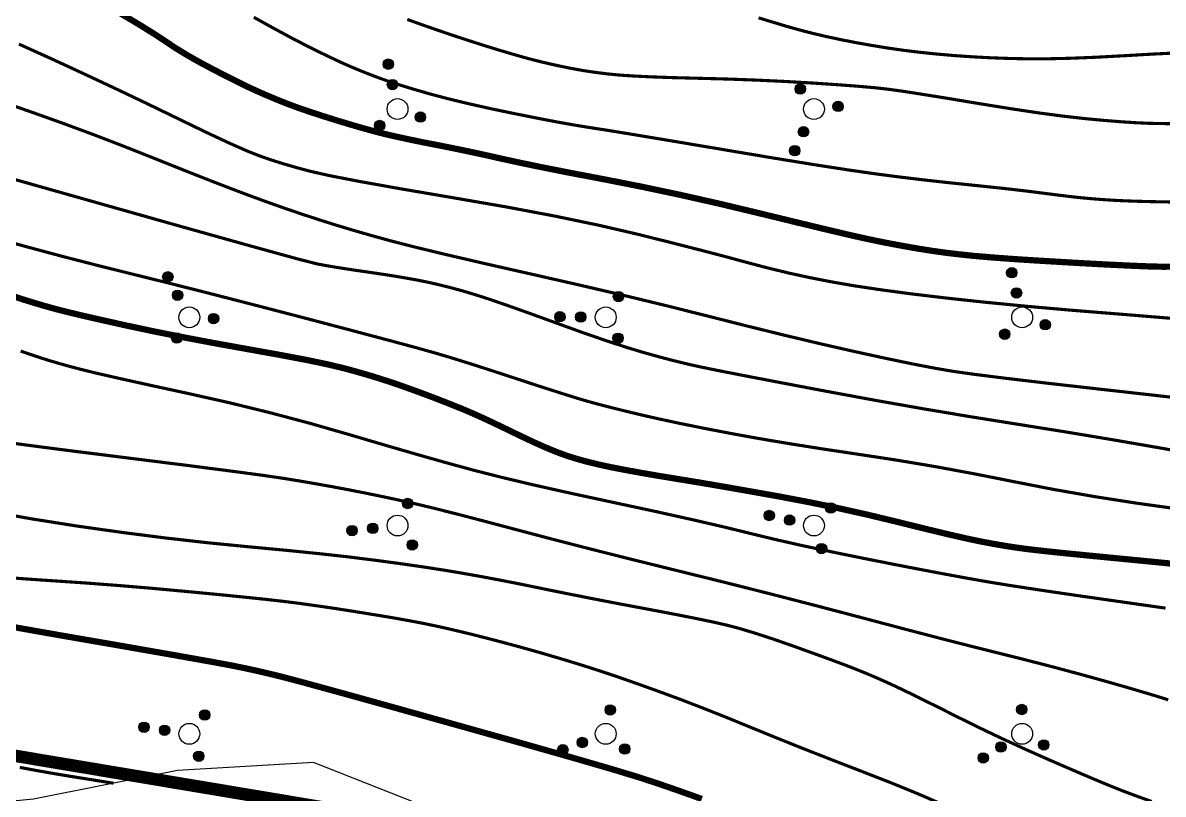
# Model space of a CAD drawing. Extents: x 396500 to 398250, y 1005980 to 1008200.
# Drawn here: x 398074.04 to 398101.42, y 1007917.59 to 1007936.11 of the extents above; entities that cross this region are included whole.
import ezdxf

# ---------------------------------------------------------------- set-up
doc = ezdxf.new("R2010")
doc.units = 0
doc.header["$LTSCALE"] = 0.5
doc.layers.get('0').update_dxf_attribs({"linetype": 'CONTINUOUS'})
doc.layers.add('ASSIST', color=7, linetype='CONTINUOUS', plot=False)
for name, color, linetype in [('DGX', 2, 'CONTINUOUS'), ('DMTZ', 3, 'CONTINUOUS'), ('ZBTZ', 3, 'CONTINUOUS'), ('用地红线', 1, 'CONTINUOUS')]:
    doc.layers.add(name, color=color, linetype=linetype)
doc.linetypes.add('10421', pattern='A,2,[150,AAA.SHX,S=1,R=0,X=0,Y=1],1e-11', length=2)
doc.linetypes.add('1161', pattern='A,0,[149,AAA.SHX,S=0.15,R=0,X=0,Y=0],-1.6', length=1.6)

# ---------------------------------------------------------------- blocks, each defined once
blk = doc.blocks.new('*U110')
at = {"linetype": 'Continuous'}
for points in [[(-0.25, 2.2), (-0.238, 2.123), (-0.238, 2.277)], [(-0.238, 2.277), (-0.202, 2.053), (-0.202, 2.347)], [(-0.202, 2.053), (-0.238, 2.277), (-0.238, 2.123)], [(-0.202, 2.347), (-0.147, 1.998), (-0.147, 2.402)], [(-0.147, 1.998), (-0.202, 2.347), (-0.202, 2.053)], [(-0.147, 2.402), (-0.077, 1.962), (-0.077, 2.438)], [(-0.077, 1.962), (-0.147, 2.402), (-0.147, 1.998)], [(-0.077, 2.438), (0, 1.95), (0, 2.45)], [(0, 1.95), (-0.077, 2.438), (-0.077, 1.962)], [(0, 2.45), (0.077, 1.962), (0.077, 2.438)], [(0.077, 1.962), (0, 2.45), (0, 1.95)], [(0.077, 2.438), (0.147, 1.998), (0.147, 2.402)], [(0.147, 1.998), (0.077, 2.438), (0.077, 1.962)], [(0.147, 2.402), (0.202, 2.053), (0.202, 2.347)], [(0.202, 2.053), (0.147, 2.402), (0.147, 1.998)], [(0.202, 2.347), (0.238, 2.123), (0.238, 2.277)], [(0.238, 2.123), (0.202, 2.347), (0.202, 2.053)], [(0.25, 2.2), (0.238, 2.277), (0.238, 2.123)]]:
    blk.add_solid(points, dxfattribs=at)
blk = doc.blocks.new('*U109')
at = {"linetype": 'Continuous'}
for points in [[(-0.25, 1.2), (-0.238, 1.123), (-0.238, 1.277)], [(-0.238, 1.277), (-0.202, 1.053), (-0.202, 1.347)], [(-0.202, 1.053), (-0.238, 1.277), (-0.238, 1.123)], [(-0.202, 1.347), (-0.147, 0.998), (-0.147, 1.402)], [(-0.147, 0.998), (-0.202, 1.347), (-0.202, 1.053)], [(-0.147, 1.402), (-0.077, 0.962), (-0.077, 1.438)], [(-0.077, 0.962), (-0.147, 1.402), (-0.147, 0.998)], [(-0.077, 1.438), (0, 0.95), (0, 1.45)], [(0, 0.95), (-0.077, 1.438), (-0.077, 0.962)], [(0, 1.45), (0.077, 0.962), (0.077, 1.438)], [(0.077, 0.962), (0, 1.45), (0, 0.95)], [(0.077, 1.438), (0.147, 0.998), (0.147, 1.402)], [(0.147, 0.998), (0.077, 1.438), (0.077, 0.962)], [(0.147, 1.402), (0.202, 1.053), (0.202, 1.347)], [(0.202, 1.053), (0.147, 1.402), (0.147, 0.998)], [(0.202, 1.347), (0.238, 1.123), (0.238, 1.277)], [(0.238, 1.123), (0.202, 1.347), (0.202, 1.053)], [(0.25, 1.2), (0.238, 1.277), (0.238, 1.123)]]:
    blk.add_solid(points, dxfattribs=at)
blk = doc.blocks.new('*U108')
at = {"linetype": 'Continuous'}
for points in [[(-1.25, -0.6), (-1.238, -0.677), (-1.238, -0.523)], [(-1.238, -0.523), (-1.202, -0.747), (-1.202, -0.453)], [(-1.202, -0.747), (-1.238, -0.523), (-1.238, -0.677)], [(-1.202, -0.453), (-1.147, -0.802), (-1.147, -0.398)], [(-1.147, -0.802), (-1.202, -0.453), (-1.202, -0.747)], [(-1.147, -0.398), (-1.077, -0.838), (-1.077, -0.362)], [(-1.077, -0.838), (-1.147, -0.398), (-1.147, -0.802)], [(-1.077, -0.362), (-1, -0.85), (-1, -0.35)], [(-1, -0.85), (-1.077, -0.362), (-1.077, -0.838)], [(-1, -0.35), (-0.923, -0.838), (-0.923, -0.362)], [(-0.923, -0.838), (-1, -0.35), (-1, -0.85)], [(-0.923, -0.362), (-0.853, -0.802), (-0.853, -0.398)], [(-0.853, -0.802), (-0.923, -0.362), (-0.923, -0.838)], [(-0.853, -0.398), (-0.798, -0.747), (-0.798, -0.453)], [(-0.798, -0.747), (-0.853, -0.398), (-0.853, -0.802)], [(-0.798, -0.453), (-0.762, -0.677), (-0.762, -0.523)], [(-0.762, -0.677), (-0.798, -0.453), (-0.798, -0.747)], [(-0.75, -0.6), (-0.762, -0.523), (-0.762, -0.677)]]:
    blk.add_solid(points, dxfattribs=at)
blk = doc.blocks.new('*U107')
at = {"linetype": 'Continuous'}
for points in [[(0.75, -0.6), (0.762, -0.677), (0.762, -0.523)], [(0.762, -0.523), (0.798, -0.747), (0.798, -0.453)], [(0.798, -0.747), (0.762, -0.523), (0.762, -0.677)], [(0.798, -0.453), (0.853, -0.802), (0.853, -0.398)], [(0.853, -0.802), (0.798, -0.453), (0.798, -0.747)], [(0.853, -0.398), (0.923, -0.838), (0.923, -0.362)], [(0.923, -0.838), (0.853, -0.398), (0.853, -0.802)], [(0.923, -0.362), (1, -0.85), (1, -0.35)], [(1, -0.85), (0.923, -0.362), (0.923, -0.838)], [(1, -0.35), (1.077, -0.838), (1.077, -0.362)], [(1.077, -0.838), (1, -0.35), (1, -0.85)], [(1.077, -0.362), (1.147, -0.802), (1.147, -0.398)], [(1.147, -0.802), (1.077, -0.362), (1.077, -0.838)], [(1.147, -0.398), (1.202, -0.747), (1.202, -0.453)], [(1.202, -0.747), (1.147, -0.398), (1.147, -0.802)], [(1.202, -0.453), (1.238, -0.677), (1.238, -0.523)], [(1.238, -0.677), (1.202, -0.453), (1.202, -0.747)], [(1.25, -0.6), (1.238, -0.523), (1.238, -0.677)]]:
    blk.add_solid(points, dxfattribs=at)
blk = doc.blocks.new('gc160')
for centre, radius in [((0, 2.2), 0.25), ((0, 1.2), 0.25), ((0, 0), 0.5), ((-1, -0.6), 0.25), ((1, -0.6), 0.25)]:
    blk.add_circle(centre, radius)
at = {"linetype": 'Continuous'}
for name in ['*U110', '*U109', '*U108', '*U107']:
    blk.add_blockref(name, (0, 0), dxfattribs=at)

msp = doc.modelspace()

# ---------------------------------------------------------------- linework, layer by layer
at = {"layer": 'ASSIST', "linetype": '1161', "flags": 128}
msp.add_lwpolyline([(398142.02, 1007800), (398142.399, 1007801.54), (398142.633, 1007802.773), (398142.931, 1007803.579), (398144.715, 1007805.754), (398145.584, 1007806.956), (398146.799, 1007807.848), (398147.861, 1007808.093), (398149.129, 1007808.343), (398150.764, 1007808.784), (398151.939, 1007809.304), (398152.806, 1007810.069), (398152.944, 1007810.789), (398152.788, 1007811.606), (398151.833, 1007813.402), (398150.283, 1007816.089), (398149.271, 1007817.523), (398148.366, 1007819.301), (398147.802, 1007820.892), (398147.709, 1007822.194), (398147.751, 1007823.22), (398147.993, 1007825.125), (398148.563, 1007828.764), (398148.89, 1007831.01), (398148.677, 1007833.131), (398148.356, 1007835.297), (398148.501, 1007837.554), (398148.576, 1007837.886), (398149.025, 1007838.785), (398149.904, 1007840.345), (398150.85, 1007841.759), (398152.198, 1007842.928), (398153.283, 1007843.843), (398154.353, 1007844.354), (398156.242, 1007844.174), (398157.251, 1007844.031), (398159.807, 1007843.503), (398162.288, 1007842.879), (398163.871, 1007842.482), (398165.328, 1007841.983), (398166.696, 1007841.514), (398168.45, 1007840.912), (398173.781, 1007839.09), (398176.049, 1007838.337), (398178.161, 1007837.694), (398180.78, 1007836.928), (398182.566, 1007836.552), (398184.62, 1007836.189), (398186.394, 1007835.99), (398187.912, 1007836.12), (398189.201, 1007837.141), (398189.776, 1007838.251), (398190.12, 1007840.29), (398190.17, 1007842.598), (398190.403, 1007844.951), (398189.043, 1007847.627), (398186.439, 1007850.026), (398182.225, 1007851.659), (398179.103, 1007852.385), (398176.647, 1007852.937), (398174.727, 1007853.334), (398173.11, 1007853.669), (398168.439, 1007854.649), (398165.563, 1007855.29), (398158.789, 1007856.801), (398153.979, 1007858.808), (398149.396, 1007860.72), (398144.127, 1007864.7), (398142.759, 1007865.981), (398141.282, 1007867.363), (398140.55, 1007868.563), (398140.208, 1007869.78), (398140.511, 1007870.688), (398141.35, 1007871.773), (398142.86, 1007872.958), (398144.688, 1007874.352), (398146.121, 1007875.954), (398147.886, 1007878.704), (398148.807, 1007881.026), (398149.69, 1007882.6), (398150.822, 1007883.944), (398152.833, 1007885.552), (398155.084, 1007887.155), (398157.453, 1007888.399), (398159.821, 1007889.906), (398164.065, 1007891.774), (398167.151, 1007892.546), (398170.237, 1007892.763), (398172.231, 1007893.077), (398178.906, 1007894.329), (398187.893, 1007896.515), (398196.105, 1007897.363), (398198.497, 1007897.051), (398200.566, 1007896.587), (398204.507, 1007893.102), (398206.423, 1007891.187), (398209.498, 1007887.729), (398210.612, 1007887.806), (398213.195, 1007888.289), (398215.918, 1007889.203), (398220.573, 1007891.299), (398223.366, 1007894.936), (398225.772, 1007898.967), (398226.909, 1007900.593), (398227.45, 1007901.366), (398230.002, 1007904.286), (398230.914, 1007907.707), (398230.508, 1007910.965), (398230.735, 1007912.853), (398231.346, 1007914.53), (398231.704, 1007915.899), (398231.592, 1007917.4), (398230.516, 1007919.105), (398228.421, 1007920.266), (398226.188, 1007921.034), (398222.702, 1007920.758), (398220.157, 1007919.683), (398213.382, 1007916.314), (398211.653, 1007915.256), (398209.807, 1007914.296), (398207.213, 1007913.194), (398202.736, 1007911.958), (398198.513, 1007911.002), (398193.866, 1007910.829), (398191.118, 1007910.959), (398186.311, 1007911.089), (398183.26, 1007910.44), (398179.978, 1007908.815), (398175.69, 1007907.289), (398170.96, 1007906.391), (398164.865, 1007905.89), (398161.238, 1007904.319), (398157.823, 1007902.535), (398156.043, 1007901.477), (398153.127, 1007900.483), (398149.688, 1007899.603), (398147.117, 1007899.74), (398147.354, 1007906.259), (398146.727, 1007907.847), (398146.513, 1007910.403), (398146.692, 1007913.316), (398146.601, 1007914.543), (398146.316, 1007915.086), (398146.17, 1007915.27), (398146.043, 1007915.397), (398143.818, 1007916.025), (398133.841, 1007918.172), (398117.646, 1007921.722), (398115.495, 1007921.191), (398113.43, 1007918.324), (398111.271, 1007914.72), (398111.659, 1007911.426), (398111.138, 1007910.755), (398109.996, 1007910.755), (398105.411, 1007912.155), (398094.726, 1007914.446), (398089.329, 1007915.756), (398084.446, 1007917.001), (398081.014, 1007918.354), (398077.754, 1007918.158), (398074.291, 1007917.473), (398072.136, 1007917.258), (398058.971, 1007918.699), (398029.655, 1007921.908), (398021.04, 1007925.602), (398010.909, 1007927.444), (398008.421, 1007927.59), (398003.074, 1007927.335), (398001.194, 1007927.455), (398000.225, 1007927.796), (398000.036, 1007927.87)], dxfattribs=at)
at = {"layer": 'DGX', "color": 3, "linetype": 'Continuous', "lineweight": -2, "const_width": 0.15}
for points in [[(398101.672, 1007930.256), (398101.423, 1007930.253), (398101.127, 1007930.259), (398100.675, 1007930.277), (398100.067, 1007930.306), (398099.303, 1007930.348), (398098.521, 1007930.394), (398097.859, 1007930.436), (398097.317, 1007930.476), (398096.895, 1007930.512), (398096.54, 1007930.549), (398096.196, 1007930.59), (398095.865, 1007930.636), (398095.545, 1007930.687), (398095.234, 1007930.741), (398094.929, 1007930.797), (398094.629, 1007930.856), (398094.335, 1007930.917), (398093.955, 1007931.001), (398093.399, 1007931.132), (398092.667, 1007931.308), (398091.758, 1007931.529), (398090.776, 1007931.764), (398089.824, 1007931.979), (398088.902, 1007932.174), (398088.009, 1007932.35), (398087.194, 1007932.505), (398086.505, 1007932.641), (398085.941, 1007932.758), (398085.503, 1007932.854), (398085.127, 1007932.939), (398084.752, 1007933.02), (398084.376, 1007933.098), (398084.001, 1007933.172), (398083.642, 1007933.242), (398083.317, 1007933.309), (398083.025, 1007933.372), (398082.766, 1007933.432), (398082.508, 1007933.497), (398082.219, 1007933.576), (398081.899, 1007933.669), (398081.547, 1007933.775), (398081.202, 1007933.884), (398080.9, 1007933.983), (398080.641, 1007934.072), (398080.427, 1007934.152), (398080.234, 1007934.227), (398080.042, 1007934.306), (398079.85, 1007934.387), (398079.659, 1007934.471), (398079.448, 1007934.568), (398079.2, 1007934.689), (398078.913, 1007934.833), (398078.588, 1007935.001), (398078.259, 1007935.177), (398077.96, 1007935.348), (398077.691, 1007935.512), (398077.454, 1007935.671), (398077.186, 1007935.848), (398076.829, 1007936.069), (398076.382, 1007936.335)], [(398073.839, 1007929.534), (398074.072, 1007929.459), (398074.303, 1007929.388), (398074.533, 1007929.32), (398074.763, 1007929.255), (398075.044, 1007929.182), (398075.43, 1007929.089), (398075.921, 1007928.976), (398076.517, 1007928.843), (398077.187, 1007928.701), (398077.901, 1007928.558), (398078.658, 1007928.415), (398079.46, 1007928.271), (398080.218, 1007928.135), (398080.847, 1007928.016), (398081.345, 1007927.912), (398081.714, 1007927.825), (398082.011, 1007927.745), (398082.296, 1007927.663), (398082.568, 1007927.581), (398082.828, 1007927.497), (398083.085, 1007927.41), (398083.349, 1007927.316), (398083.621, 1007927.217), (398083.9, 1007927.112), (398084.17, 1007927.007), (398084.414, 1007926.91), (398084.633, 1007926.821), (398084.827, 1007926.739), (398085.03, 1007926.648), (398085.28, 1007926.532), (398085.576, 1007926.391), (398085.919, 1007926.225), (398086.266, 1007926.06), (398086.577, 1007925.92), (398086.852, 1007925.807), (398087.091, 1007925.719), (398087.322, 1007925.646), (398087.574, 1007925.576), (398087.846, 1007925.509), (398088.139, 1007925.445), (398088.468, 1007925.381), (398088.845, 1007925.312), (398089.271, 1007925.238), (398089.746, 1007925.16), (398090.274, 1007925.074), (398090.859, 1007924.974), (398091.5, 1007924.862), (398092.197, 1007924.738), (398092.92, 1007924.601), (398093.637, 1007924.453), (398094.348, 1007924.294), (398095.053, 1007924.124), (398095.703, 1007923.963), (398096.25, 1007923.832), (398096.693, 1007923.73), (398097.032, 1007923.659), (398097.318, 1007923.605), (398097.599, 1007923.556), (398097.876, 1007923.513), (398098.147, 1007923.476), (398098.492, 1007923.436), (398098.986, 1007923.383), (398099.63, 1007923.319), (398100.425, 1007923.242), (398101.207, 1007923.166), (398101.816, 1007923.105)], [(398072.999, 1007921.746), (398074.78, 1007921.431), (398076.421, 1007921.147), (398077.681, 1007920.927), (398078.558, 1007920.771), (398079.053, 1007920.679), (398079.359, 1007920.617), (398079.666, 1007920.55), (398079.976, 1007920.478), (398080.287, 1007920.401), (398080.778, 1007920.271), (398081.626, 1007920.039), (398082.83, 1007919.705), (398084.391, 1007919.269), (398085.97, 1007918.826), (398087.227, 1007918.469), (398088.161, 1007918.198), (398088.774, 1007918.013), (398089.249, 1007917.859), (398089.772, 1007917.679), (398090.342, 1007917.475)]]:
    msp.add_lwpolyline(points, dxfattribs=at)
at = {"layer": 'DGX', "linetype": 'Continuous', "const_width": 0.075}
for points in [[(398101.811, 1007931.804), (398101.138, 1007931.816), (398100.728, 1007931.827), (398100.455, 1007931.838), (398100.196, 1007931.851), (398099.951, 1007931.867), (398099.719, 1007931.885), (398099.478, 1007931.907), (398099.209, 1007931.936), (398098.911, 1007931.972), (398098.584, 1007932.014), (398098.213, 1007932.061), (398097.784, 1007932.112), (398097.296, 1007932.165), (398096.75, 1007932.222), (398096.181, 1007932.281), (398095.623, 1007932.344), (398095.075, 1007932.41), (398094.539, 1007932.48), (398093.909, 1007932.57), (398093.08, 1007932.698), (398092.052, 1007932.865), (398090.826, 1007933.071), (398089.631, 1007933.272), (398088.701, 1007933.427), (398088.034, 1007933.536), (398087.631, 1007933.598), (398087.317, 1007933.649), (398086.916, 1007933.72), (398086.429, 1007933.813), (398085.855, 1007933.927), (398085.265, 1007934.05), (398084.728, 1007934.171), (398084.245, 1007934.288), (398083.814, 1007934.402), (398083.433, 1007934.512), (398083.095, 1007934.615), (398082.801, 1007934.711), (398082.551, 1007934.801), (398082.33, 1007934.886), (398082.122, 1007934.969), (398081.928, 1007935.05), (398081.748, 1007935.128), (398081.559, 1007935.215), (398081.343, 1007935.317), (398081.099, 1007935.437), (398080.826, 1007935.573), (398080.497, 1007935.743), (398080.083, 1007935.966), (398079.585, 1007936.242)], [(398073.944, 1007935.598), (398074.719, 1007935.248), (398075.546, 1007934.866), (398076.337, 1007934.495), (398077.092, 1007934.135), (398077.811, 1007933.786), (398078.457, 1007933.473), (398078.994, 1007933.222), (398079.422, 1007933.033), (398079.742, 1007932.907), (398080.016, 1007932.813), (398080.308, 1007932.721), (398080.619, 1007932.631), (398080.948, 1007932.543), (398081.415, 1007932.438), (398082.139, 1007932.298), (398083.119, 1007932.123), (398084.357, 1007931.912), (398085.658, 1007931.687), (398086.83, 1007931.466), (398087.872, 1007931.249), (398088.784, 1007931.038), (398089.585, 1007930.838), (398090.295, 1007930.657), (398090.912, 1007930.496), (398091.438, 1007930.353), (398091.923, 1007930.225), (398092.417, 1007930.105), (398092.922, 1007929.995), (398093.437, 1007929.894), (398094.001, 1007929.796), (398094.654, 1007929.698), (398095.397, 1007929.599), (398096.229, 1007929.5), (398097.154, 1007929.4), (398098.174, 1007929.301), (398099.29, 1007929.203), (398100.502, 1007929.106), (398101.792, 1007929)], [(398073.573, 1007934.201), (398074.287, 1007933.952), (398075.022, 1007933.689), (398075.751, 1007933.419), (398076.472, 1007933.142), (398077.188, 1007932.858), (398077.863, 1007932.588), (398078.468, 1007932.349), (398079.001, 1007932.143), (398079.463, 1007931.968), (398079.886, 1007931.813), (398080.306, 1007931.664), (398080.722, 1007931.522), (398081.134, 1007931.387), (398081.552, 1007931.255), (398081.985, 1007931.125), (398082.432, 1007930.996), (398082.894, 1007930.869), (398083.454, 1007930.725), (398084.197, 1007930.546), (398085.123, 1007930.331), (398086.232, 1007930.08), (398087.4, 1007929.815), (398088.505, 1007929.557), (398089.546, 1007929.305), (398090.524, 1007929.059), (398091.45, 1007928.825), (398092.336, 1007928.607), (398093.182, 1007928.406), (398093.989, 1007928.222), (398094.727, 1007928.061), (398095.368, 1007927.927), (398095.912, 1007927.822), (398096.358, 1007927.745), (398096.88, 1007927.671), (398097.649, 1007927.574), (398098.665, 1007927.454), (398099.928, 1007927.311), (398101.195, 1007927.169), (398102.222, 1007927.051)], [(398073.289, 1007930.964), (398074.156, 1007930.725), (398075.002, 1007930.498), (398075.827, 1007930.286), (398076.63, 1007930.086), (398077.483, 1007929.875), (398078.455, 1007929.63), (398079.547, 1007929.349), (398080.759, 1007929.034), (398081.912, 1007928.73), (398082.83, 1007928.486), (398083.512, 1007928.302), (398083.958, 1007928.177), (398084.326, 1007928.067), (398084.773, 1007927.928), (398085.3, 1007927.759), (398085.907, 1007927.56), (398086.502, 1007927.365), (398086.996, 1007927.207), (398087.387, 1007927.085), (398087.677, 1007927.001), (398087.935, 1007926.932), (398088.231, 1007926.856), (398088.567, 1007926.773), (398088.941, 1007926.684), (398089.366, 1007926.588), (398089.854, 1007926.484), (398090.404, 1007926.373), (398091.017, 1007926.255), (398091.694, 1007926.132), (398092.437, 1007926.007), (398093.244, 1007925.879), (398094.118, 1007925.748), (398095.03, 1007925.609), (398095.952, 1007925.454), (398096.884, 1007925.282), (398097.827, 1007925.095), (398098.789, 1007924.907), (398099.778, 1007924.734), (398100.795, 1007924.575), (398101.84, 1007924.43)], [(398101.545, 1007919.855), (398101.265, 1007919.943), (398100.904, 1007920.051), (398100.463, 1007920.18), (398099.942, 1007920.328), (398099.374, 1007920.485), (398098.791, 1007920.641), (398098.195, 1007920.795), (398097.584, 1007920.948), (398096.908, 1007921.117), (398096.113, 1007921.32), (398095.2, 1007921.558), (398094.17, 1007921.831), (398093.079, 1007922.118), (398091.988, 1007922.399), (398090.895, 1007922.675), (398089.8, 1007922.945), (398088.736, 1007923.208), (398087.733, 1007923.46), (398086.792, 1007923.702), (398085.913, 1007923.934), (398085.122, 1007924.144), (398084.447, 1007924.32), (398083.886, 1007924.461), (398083.44, 1007924.567), (398083.051, 1007924.654), (398082.659, 1007924.738), (398082.265, 1007924.819), (398081.868, 1007924.897), (398081.473, 1007924.971), (398081.08, 1007925.041), (398080.692, 1007925.108), (398080.306, 1007925.171), (398079.785, 1007925.247), (398078.988, 1007925.354), (398077.916, 1007925.492), (398076.569, 1007925.661), (398075.227, 1007925.829), (398074.17, 1007925.966), (398073.398, 1007926.072)], [(398073.152, 1007924.397), (398074.247, 1007924.2), (398075.34, 1007924.027), (398076.416, 1007923.875), (398077.456, 1007923.742), (398078.462, 1007923.628), (398079.433, 1007923.532), (398080.341, 1007923.447), (398081.159, 1007923.364), (398081.887, 1007923.283), (398082.524, 1007923.203), (398083.096, 1007923.126), (398083.627, 1007923.05), (398084.117, 1007922.974), (398084.566, 1007922.9), (398085.009, 1007922.821), (398085.48, 1007922.733), (398085.979, 1007922.635), (398086.507, 1007922.527), (398087.067, 1007922.413), (398087.662, 1007922.295), (398088.293, 1007922.173), (398088.96, 1007922.048), (398089.595, 1007921.928), (398090.132, 1007921.823), (398090.572, 1007921.732), (398090.913, 1007921.656), (398091.234, 1007921.572), (398091.612, 1007921.459), (398092.048, 1007921.317), (398092.542, 1007921.145), (398093.028, 1007920.97), (398093.443, 1007920.818), (398093.786, 1007920.69), (398094.059, 1007920.584), (398094.295, 1007920.488), (398094.529, 1007920.389), (398094.762, 1007920.286), (398094.994, 1007920.179), (398095.26, 1007920.052), (398095.595, 1007919.888), (398096, 1007919.687), (398096.474, 1007919.449), (398096.996, 1007919.191), (398097.543, 1007918.93), (398098.115, 1007918.667), (398098.713, 1007918.402), (398099.279, 1007918.157), (398099.756, 1007917.953), (398100.143, 1007917.792), (398100.441, 1007917.673), (398100.745, 1007917.559), (398101.148, 1007917.413)], [(398073.697, 1007922.788), (398074.217, 1007922.75), (398074.857, 1007922.707), (398075.574, 1007922.658), (398076.322, 1007922.601), (398077.102, 1007922.536), (398077.915, 1007922.461), (398078.684, 1007922.388), (398079.335, 1007922.323), (398079.866, 1007922.268), (398080.279, 1007922.221), (398080.655, 1007922.174), (398081.075, 1007922.116), (398081.54, 1007922.048), (398082.05, 1007921.968), (398082.549, 1007921.887), (398082.98, 1007921.815), (398083.343, 1007921.75), (398083.638, 1007921.694), (398083.908, 1007921.638), (398084.196, 1007921.575), (398084.501, 1007921.504), (398084.824, 1007921.426), (398085.158, 1007921.341), (398085.497, 1007921.253), (398085.84, 1007921.161), (398086.187, 1007921.065), (398086.535, 1007920.966), (398086.878, 1007920.865), (398087.218, 1007920.763), (398087.554, 1007920.659), (398087.911, 1007920.544), (398088.315, 1007920.409), (398088.764, 1007920.252), (398089.26, 1007920.075), (398089.788, 1007919.881), (398090.332, 1007919.672), (398090.893, 1007919.45), (398091.47, 1007919.214), (398092.079, 1007918.965), (398092.734, 1007918.702), (398093.435, 1007918.427), (398094.182, 1007918.138), (398094.902, 1007917.857), (398095.52, 1007917.605), (398096.037, 1007917.381)], [(398076.212, 1007917.853), (398075.98, 1007917.89), (398075.71, 1007917.934), (398075.404, 1007917.983), (398075.061, 1007918.038), (398074.698, 1007918.099), (398074.333, 1007918.164), (398073.964, 1007918.233)]]:
    msp.add_lwpolyline(points, dxfattribs=at)
at = {"layer": 'DGX', "linetype": 'Continuous', "const_width": 0.075, "flags": 128}
for points in [[(398091.706, 1007936.229), (398092.04, 1007936.128), (398092.378, 1007936.026), (398092.713, 1007935.932), (398093.045, 1007935.847), (398093.373, 1007935.771), (398093.707, 1007935.7), (398094.053, 1007935.633), (398094.412, 1007935.569), (398094.784, 1007935.508), (398095.169, 1007935.452), (398095.569, 1007935.403), (398095.982, 1007935.36), (398096.409, 1007935.323), (398096.844, 1007935.293), (398097.281, 1007935.27), (398097.72, 1007935.254), (398098.16, 1007935.245), (398098.638, 1007935.245), (398099.189, 1007935.258), (398099.814, 1007935.283), (398100.512, 1007935.321), (398101.197, 1007935.36), (398101.779, 1007935.388)], [(398083.271, 1007936.19), (398083.617, 1007936.066), (398083.976, 1007935.941), (398084.349, 1007935.814), (398084.735, 1007935.687), (398085.114, 1007935.565), (398085.465, 1007935.457), (398085.787, 1007935.361), (398086.081, 1007935.277), (398086.361, 1007935.203), (398086.643, 1007935.135), (398086.927, 1007935.072), (398087.212, 1007935.014), (398087.497, 1007934.963), (398087.783, 1007934.92), (398088.068, 1007934.884), (398088.352, 1007934.856), (398088.687, 1007934.833), (398089.123, 1007934.812), (398089.659, 1007934.793), (398090.295, 1007934.777), (398090.978, 1007934.759), (398091.653, 1007934.734), (398092.319, 1007934.703), (398092.978, 1007934.665), (398093.584, 1007934.625), (398094.09, 1007934.587), (398094.497, 1007934.551), (398094.805, 1007934.517), (398095.133, 1007934.472), (398095.603, 1007934.399), (398096.214, 1007934.301), (398096.966, 1007934.176), (398097.745, 1007934.05), (398098.437, 1007933.946), (398099.042, 1007933.866), (398099.559, 1007933.808), (398100.009, 1007933.766), (398100.411, 1007933.734), (398100.763, 1007933.711), (398101.068, 1007933.697), (398101.421, 1007933.69), (398101.922, 1007933.686)], [(398102.589, 1007925.679), (398101.407, 1007925.892), (398100.237, 1007926.095), (398099.078, 1007926.288), (398097.931, 1007926.471), (398096.785, 1007926.654), (398095.632, 1007926.848), (398094.47, 1007927.053), (398093.301, 1007927.269), (398092.235, 1007927.471), (398091.384, 1007927.634), (398090.749, 1007927.758), (398090.329, 1007927.844), (398090.009, 1007927.915), (398089.672, 1007927.997), (398089.318, 1007928.09), (398088.948, 1007928.193), (398088.533, 1007928.318), (398088.042, 1007928.479), (398087.476, 1007928.675), (398086.834, 1007928.907), (398086.203, 1007929.136), (398085.669, 1007929.326), (398085.23, 1007929.477), (398084.887, 1007929.587), (398084.595, 1007929.674), (398084.308, 1007929.752), (398084.027, 1007929.822), (398083.752, 1007929.884), (398083.46, 1007929.942), (398083.128, 1007930.001), (398082.757, 1007930.061), (398082.346, 1007930.122), (398081.945, 1007930.18), (398081.606, 1007930.233), (398081.327, 1007930.279), (398081.109, 1007930.32), (398080.613, 1007930.447), (398079.502, 1007930.753), (398077.774, 1007931.237), (398075.43, 1007931.9), (398073.059, 1007932.57)], [(398101.48, 1007922.056), (398100.453, 1007922.203), (398099.393, 1007922.354), (398098.497, 1007922.486), (398097.763, 1007922.598), (398097.193, 1007922.691), (398096.65, 1007922.787), (398096.002, 1007922.907), (398095.248, 1007923.051), (398094.387, 1007923.22), (398093.52, 1007923.396), (398092.747, 1007923.56), (398092.067, 1007923.714), (398091.48, 1007923.857), (398090.871, 1007924.006), (398090.123, 1007924.179), (398089.237, 1007924.376), (398088.211, 1007924.596), (398087.181, 1007924.818), (398086.28, 1007925.02), (398085.507, 1007925.204), (398084.863, 1007925.368), (398084.24, 1007925.538), (398083.53, 1007925.739), (398082.733, 1007925.97), (398081.849, 1007926.231), (398080.914, 1007926.499), (398079.965, 1007926.751), (398079.001, 1007926.987), (398078.023, 1007927.207), (398077.123, 1007927.402), (398076.394, 1007927.563), (398075.837, 1007927.69), (398075.452, 1007927.784), (398075.163, 1007927.86), (398074.894, 1007927.935), (398074.646, 1007928.009), (398074.418, 1007928.081), (398074.201, 1007928.154), (398073.985, 1007928.229)]]:
    msp.add_lwpolyline(points, dxfattribs=at)
at = {"layer": 'DMTZ', "linetype": '10421'}
msp.add_lwpolyline([(398084.446, 1007917.001), (398081.014, 1007918.354), (398077.754, 1007918.158), (398074.291, 1007917.473)], dxfattribs=at)
at = {"layer": '用地红线', "linetype": 'Continuous', "const_width": 0.3, "flags": 128}
msp.add_lwpolyline([(397985.99, 1007958.873), (397994.886, 1007951.334), (397991.714, 1007943.294), (397994.633, 1007931.78), (398111.614, 1007912.186), (398114.221, 1007921.868), (398145.022, 1007916.936), (398159.924, 1007899.022), (398177.701, 1007902.488), (398177.458, 1007896.511), (398139.84, 1007871.366), (398158.004, 1007843.858), (398153.153, 1007833.797), (398105.345, 1007838.578), (398095.539, 1007849.972), (398034.306, 1007851.206), (398029.668, 1007841.121), (397918.334, 1007848.805), (397904.655, 1007861.515), (397920.251, 1007877.673), (397930.52, 1007889.558), (397949.869, 1007915.413)], close=True, dxfattribs=at)

# ---------------------------------------------------------------- block references
at = {"layer": 'ZBTZ', "linetype": 'Continuous', "yscale": 0.5}
for p, xscale, rotation in [((398083.036, 1007934.039), 0.4999999999696127, 11.60191655697511), ((398093.036, 1007934.039), 0.5000000000371853, 155.2525406637871), ((398078.036, 1007929.039), 0.5000000000012895, 28.02148503476306), ((398098.036, 1007929.039), 0.5000000000140771, 13.123569442289), ((398088.036, 1007929.039), 0.500000000024105, 89.3215735334156), ((398093.036, 1007924.039), 0.499999999940493, 77.2692037721283), ((398083.036, 1007924.039), 0.4999999999550355, 96.34205145164464), ((398078.036, 1007919.039), 0.500000000011502, 81.74626911129721), ((398088.036, 1007919.039), 0.4999999999610182, 110.3665272975416), ((398098.036, 1007919.039), 0.4999999999871439, 121.7981505797724)]:
    msp.add_blockref('gc160', p, dxfattribs=dict(at, xscale=xscale, rotation=rotation))

doc.saveas('drawing.dxf')
